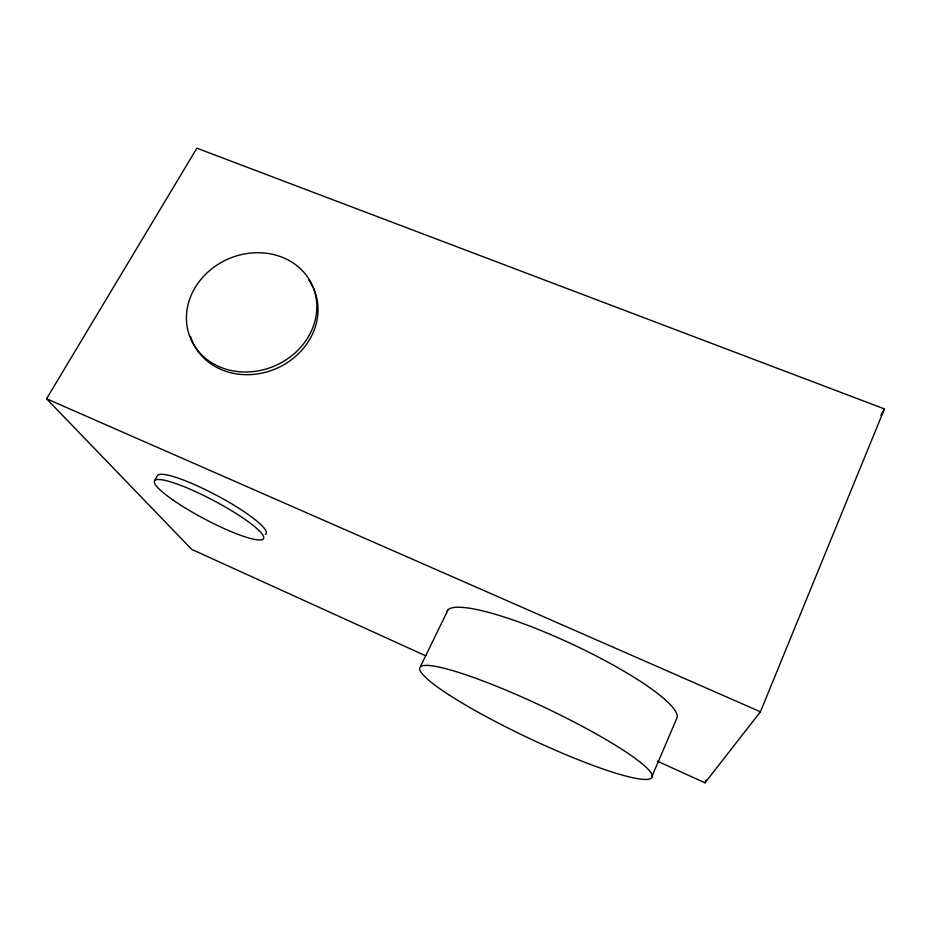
<?xml version="1.0" encoding="UTF-8"?>
<svg xmlns="http://www.w3.org/2000/svg" width="931" height="931" viewBox="0 0 931 931"><rect width="100%" height="100%" fill="white"/><g stroke="black" fill="none" stroke-linecap="round" stroke-linejoin="round"><path stroke-width="1.4" d="M657.379 761.162L705 782.82L760.429 711.784L884.45 408.907L196.883 148.18L46.55 398.759L191.693 549.371L425.851 655.866M705 782.82L706.117 780.143M651.665 777.21L676.825 718.208A126.756 22.914 25 0 0 569.563 642.96A126.756 22.914 25 0 0 446.833 611.76M420.521 666.433L448.079 609.712M154.593 480.675L157.444 475.625A61.621 10.509 28 0 1 220.042 497.201A61.621 10.509 28 0 1 265.382 534.394M880.854 415.203L884.45 408.907M46.55 398.759L760.429 711.784M308.824 280.068A66.124 58.094 -23.4 0 1 278.672 367.454A66.124 58.094 -23.4 0 1 190.529 336.394M448.637 694.642A128.315 17.27 25.3 0 0 645.87 779.433A128.315 17.27 25.3 0 0 512.527 692.908A128.315 17.27 25.3 0 0 448.637 694.642M235.799 371.341A66.427 58.316 -23.3 0 0 314.341 290.612A66.427 58.316 -23.3 0 0 204.762 275.122A66.427 58.316 -23.3 0 0 235.799 371.341M173.038 500.052A61.69 10.264 27.9 0 0 262.693 539.421A61.69 10.264 27.9 0 0 191.274 489.718A61.69 10.264 27.9 0 0 173.038 500.052"/></g></svg>
